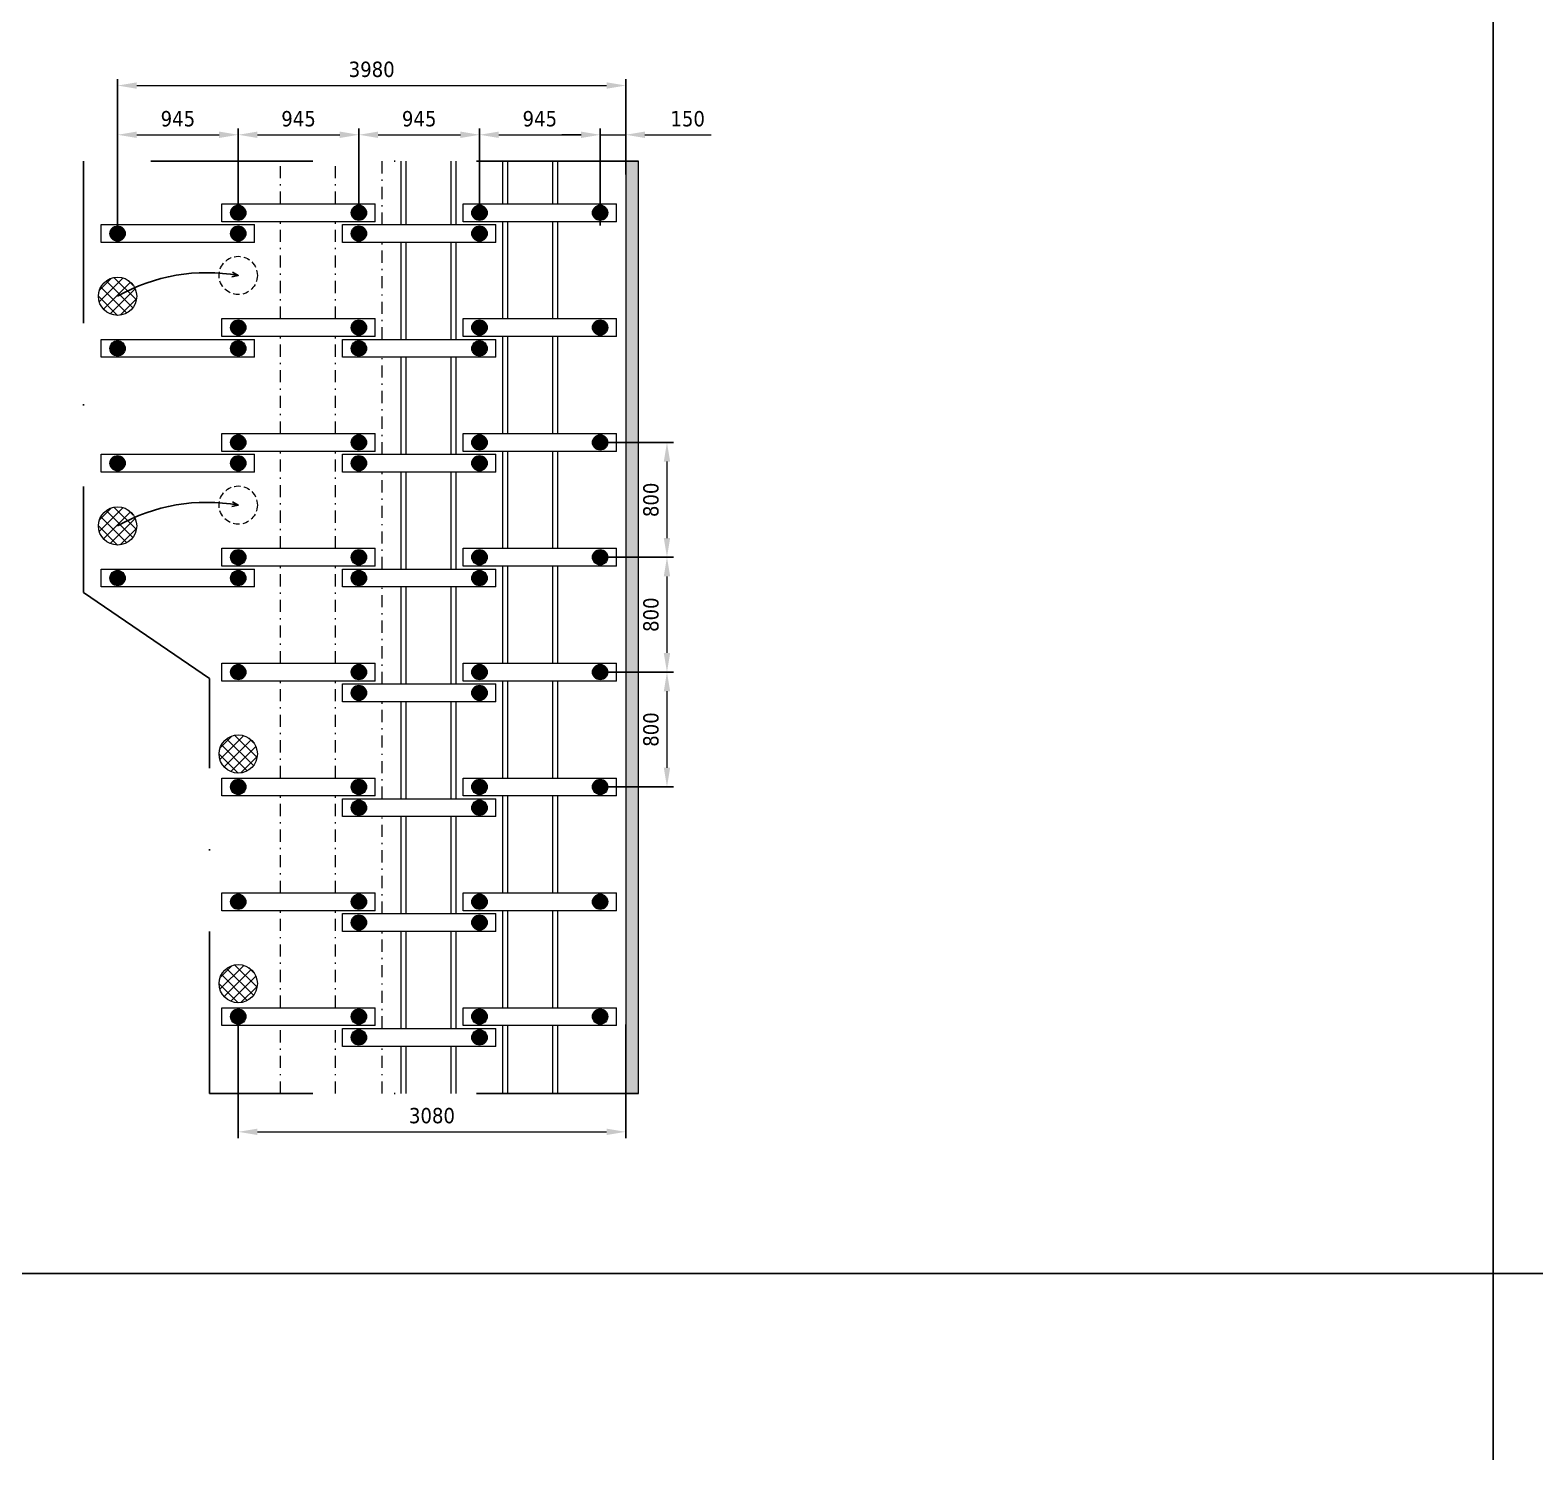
# Model space of a CAD drawing. Header units: millimetres. Extents: x 2161 to 3506, y -1213 to -250.
# Drawn here: x 2357.5 to 2475.4, y -699.4 to -587.4 of the extents above; entities that cross this region are included whole.
import ezdxf

# ---------------------------------------------------------------- set-up
doc = ezdxf.new("R2010")
doc.units = ezdxf.units.MM
for name, pattern in [('DASHDOT', [25.4, 12.7, -6.35, 0, -6.35]), ('DASHED', [0.75, 0.5, -0.25]), ('штрихпунктирная2', [12.7, 6.35, -3.175, 0, -3.175])]:
    doc.linetypes.add(name, pattern=pattern)
doc.styles.add('стиль', font='TAHOMA.TTF')
doc.dimstyles.new('Копия DIN', dxfattribs={"dimtxt": 2, "dimasz": 2.5, "dimexe": 0.5, "dimexo": 0.625, "dimtad": 0, "dimdec": 0, "dimlfac": 100, "dimzin": 4, "dimdsep": 46, "dimtxsty": 'стиль', "dimcen": 2.5, "dimclre": 256, "dimclrt": 256, "dimadec": 0, "dimazin": 2, "dimtfac": 1, "dimtdec": 0, "dimtmove": 0, "dimatfit": 3, "dimfxl": 0, "dimtvp": 1, "dimtolj": 1, "dimtzin": 0, "dimlwd": 0, "dimarcsym": 0})

# ---------------------------------------------------------------- blocks, each defined once
blk = doc.blocks.new('*D438')
at = {"linetype": 'ByBlock', "lineweight": -2}
for p, q in [((2364.35, -601.06), (2364.35, -595.08)), ((2373.8, -601.06), (2373.8, -595.08))]:
    blk.add_line(p, q, dxfattribs=at)
at = {"color": 0, "linetype": 'ByBlock', "lineweight": 0}
blk.add_line((2365.85, -595.58), (2372.3, -595.58), dxfattribs=at)
at = {"color": 0, "linetype": 'ByBlock', "lineweight": -2}
for points in [[(2365.85, -595.33), (2365.85, -595.83), (2364.35, -595.58)], [(2372.3, -595.33), (2372.3, -595.83), (2373.8, -595.58)]]:
    blk.add_solid(points, dxfattribs=at)
at = {"layer": 'Defpoints', "color": 0, "linetype": 'ByBlock', "lineweight": -2}
for p in [(2373.8, -595.58), (2364.35, -601.69), (2373.8, -601.69)]:
    blk.add_point(p, dxfattribs=at)
at = {"linetype": 'ByBlock', "lineweight": 0, "insert": (2369.07, -594.33), "char_height": 1.2, "attachment_point": 5, "style": 'стиль'}
blk.add_mtext('\\A1;945', dxfattribs=at)
blk = doc.blocks.new('*D439')
at = {"linetype": 'ByBlock', "lineweight": -2}
for p, q in [((2373.8, -601.06), (2373.8, -595.08)), ((2383.25, -601.06), (2383.25, -595.08))]:
    blk.add_line(p, q, dxfattribs=at)
at = {"color": 0, "linetype": 'ByBlock', "lineweight": 0}
blk.add_line((2375.3, -595.58), (2381.75, -595.58), dxfattribs=at)
at = {"color": 0, "linetype": 'ByBlock', "lineweight": -2}
for points in [[(2375.3, -595.33), (2375.3, -595.83), (2373.8, -595.58)], [(2381.75, -595.33), (2381.75, -595.83), (2383.25, -595.58)]]:
    blk.add_solid(points, dxfattribs=at)
at = {"layer": 'Defpoints', "color": 0, "linetype": 'ByBlock', "lineweight": -2}
for p in [(2383.25, -595.58), (2373.8, -601.69), (2383.25, -601.69)]:
    blk.add_point(p, dxfattribs=at)
at = {"linetype": 'ByBlock', "lineweight": 0, "insert": (2378.52, -594.33), "char_height": 1.2, "attachment_point": 5, "style": 'стиль'}
blk.add_mtext('\\A1;945', dxfattribs=at)
blk = doc.blocks.new('*D440')
at = {"linetype": 'ByBlock', "lineweight": -2}
for p, q in [((2383.25, -601.06), (2383.25, -595.08)), ((2392.7, -601.06), (2392.7, -595.08))]:
    blk.add_line(p, q, dxfattribs=at)
at = {"color": 0, "linetype": 'ByBlock', "lineweight": 0}
blk.add_line((2384.75, -595.58), (2391.2, -595.58), dxfattribs=at)
at = {"color": 0, "linetype": 'ByBlock', "lineweight": -2}
for points in [[(2384.75, -595.33), (2384.75, -595.83), (2383.25, -595.58)], [(2391.2, -595.33), (2391.2, -595.83), (2392.7, -595.58)]]:
    blk.add_solid(points, dxfattribs=at)
at = {"layer": 'Defpoints', "color": 0, "linetype": 'ByBlock', "lineweight": -2}
for p in [(2392.7, -595.58), (2383.25, -601.69), (2392.7, -601.69)]:
    blk.add_point(p, dxfattribs=at)
at = {"linetype": 'ByBlock', "lineweight": 0, "insert": (2387.97, -594.33), "char_height": 1.2, "attachment_point": 5, "style": 'стиль'}
blk.add_mtext('\\A1;945', dxfattribs=at)
blk = doc.blocks.new('*D441')
at = {"linetype": 'ByBlock', "lineweight": -2}
for p, q in [((2392.7, -601.06), (2392.7, -595.08)), ((2402.15, -601.06), (2402.15, -595.08))]:
    blk.add_line(p, q, dxfattribs=at)
at = {"color": 0, "linetype": 'ByBlock', "lineweight": 0}
blk.add_line((2394.2, -595.58), (2400.65, -595.58), dxfattribs=at)
at = {"color": 0, "linetype": 'ByBlock', "lineweight": -2}
for points in [[(2394.2, -595.33), (2394.2, -595.83), (2392.7, -595.58)], [(2400.65, -595.33), (2400.65, -595.83), (2402.15, -595.58)]]:
    blk.add_solid(points, dxfattribs=at)
at = {"layer": 'Defpoints', "color": 0, "linetype": 'ByBlock', "lineweight": -2}
for p in [(2402.15, -595.58), (2392.7, -601.69), (2402.15, -601.69)]:
    blk.add_point(p, dxfattribs=at)
at = {"linetype": 'ByBlock', "lineweight": 0, "insert": (2397.42, -594.33), "char_height": 1.2, "attachment_point": 5, "style": 'стиль'}
blk.add_mtext('\\A1;945', dxfattribs=at)
blk = doc.blocks.new('*D489')
at = {"linetype": 'ByBlock', "lineweight": -2}
for p, q in [((2402.15, -619.69), (2407.88, -619.69)), ((2402.15, -628.69), (2407.88, -628.69))]:
    blk.add_line(p, q, dxfattribs=at)
at = {"color": 0, "linetype": 'ByBlock', "lineweight": 0}
blk.add_line((2407.38, -621.19), (2407.38, -627.19), dxfattribs=at)
at = {"color": 0, "linetype": 'ByBlock', "lineweight": -2}
for points in [[(2407.13, -621.19), (2407.63, -621.19), (2407.38, -619.69)], [(2407.13, -627.19), (2407.63, -627.19), (2407.38, -628.69)]]:
    blk.add_solid(points, dxfattribs=at)
at = {"layer": 'Defpoints', "color": 0, "linetype": 'ByBlock', "lineweight": -2}
for p in [(2401.52, -619.69), (2401.52, -628.69), (2407.38, -628.69)]:
    blk.add_point(p, dxfattribs=at)
at = {"linetype": 'ByBlock', "lineweight": 0, "insert": (2406.13, -624.19), "char_height": 1.2, "attachment_point": 5, "rotation": 90, "style": 'стиль'}
blk.add_mtext('\\A1;800', dxfattribs=at)
blk = doc.blocks.new('*D490')
at = {"linetype": 'ByBlock', "lineweight": -2}
for p, q in [((2402.15, -628.69), (2407.88, -628.69)), ((2402.15, -637.69), (2407.88, -637.69))]:
    blk.add_line(p, q, dxfattribs=at)
at = {"color": 0, "linetype": 'ByBlock', "lineweight": 0}
blk.add_line((2407.38, -630.19), (2407.38, -636.19), dxfattribs=at)
at = {"color": 0, "linetype": 'ByBlock', "lineweight": -2}
for points in [[(2407.13, -630.19), (2407.63, -630.19), (2407.38, -628.69)], [(2407.13, -636.19), (2407.63, -636.19), (2407.38, -637.69)]]:
    blk.add_solid(points, dxfattribs=at)
at = {"layer": 'Defpoints', "color": 0, "linetype": 'ByBlock', "lineweight": -2}
for p in [(2401.52, -628.69), (2401.52, -637.69), (2407.38, -637.69)]:
    blk.add_point(p, dxfattribs=at)
at = {"linetype": 'ByBlock', "lineweight": 0, "insert": (2406.13, -633.19), "char_height": 1.2, "attachment_point": 5, "rotation": 90, "style": 'стиль'}
blk.add_mtext('\\A1;800', dxfattribs=at)
blk = doc.blocks.new('*D491')
at = {"linetype": 'ByBlock', "lineweight": -2}
for p, q in [((2402.15, -637.69), (2407.88, -637.69)), ((2402.15, -646.69), (2407.88, -646.69))]:
    blk.add_line(p, q, dxfattribs=at)
at = {"color": 0, "linetype": 'ByBlock', "lineweight": 0}
blk.add_line((2407.38, -639.19), (2407.38, -645.19), dxfattribs=at)
at = {"color": 0, "linetype": 'ByBlock', "lineweight": -2}
for points in [[(2407.13, -639.19), (2407.63, -639.19), (2407.38, -637.69)], [(2407.13, -645.19), (2407.63, -645.19), (2407.38, -646.69)]]:
    blk.add_solid(points, dxfattribs=at)
at = {"layer": 'Defpoints', "color": 0, "linetype": 'ByBlock', "lineweight": -2}
for p in [(2401.52, -637.69), (2401.52, -646.69), (2407.38, -646.69)]:
    blk.add_point(p, dxfattribs=at)
at = {"linetype": 'ByBlock', "lineweight": 0, "insert": (2406.13, -642.19), "char_height": 1.2, "attachment_point": 5, "rotation": 90, "style": 'стиль'}
blk.add_mtext('\\A1;800', dxfattribs=at)
blk = doc.blocks.new('*D442')
at = {"linetype": 'ByBlock', "lineweight": -2}
for p, q in [((2402.15, -602.69), (2402.15, -595.08)), ((2404.15, -598.68), (2404.15, -595.08))]:
    blk.add_line(p, q, dxfattribs=at)
at = {"color": 0, "linetype": 'ByBlock', "lineweight": 0}
for p, q in [((2400.65, -595.58), (2399.15, -595.58)), ((2402.15, -595.58), (2404.15, -595.58)), ((2405.65, -595.58), (2410.85, -595.58))]:
    blk.add_line(p, q, dxfattribs=at)
at = {"color": 0, "linetype": 'ByBlock', "lineweight": -2}
for points in [[(2400.65, -595.33), (2400.65, -595.83), (2402.15, -595.58)], [(2405.65, -595.33), (2405.65, -595.83), (2404.15, -595.58)]]:
    blk.add_solid(points, dxfattribs=at)
at = {"layer": 'Defpoints', "color": 0, "linetype": 'ByBlock', "lineweight": -2}
for p in [(2404.15, -595.58), (2404.15, -599.31), (2402.15, -603.32)]:
    blk.add_point(p, dxfattribs=at)
at = {"linetype": 'ByBlock', "lineweight": 0, "insert": (2409, -594.33), "char_height": 1.2, "attachment_point": 5, "style": 'стиль'}
blk.add_mtext('\\A1;150', dxfattribs=at)
blk = doc.blocks.new('*D504')
at = {"linetype": 'ByBlock', "lineweight": -2}
for p, q in [((2364.35, -602.69), (2364.35, -591.22)), ((2404.15, -598.12), (2404.15, -591.22))]:
    blk.add_line(p, q, dxfattribs=at)
at = {"color": 0, "linetype": 'ByBlock', "lineweight": 0}
blk.add_line((2365.85, -591.72), (2402.65, -591.72), dxfattribs=at)
at = {"color": 0, "linetype": 'ByBlock', "lineweight": -2}
for points in [[(2365.85, -591.47), (2365.85, -591.97), (2364.35, -591.72)], [(2402.65, -591.47), (2402.65, -591.97), (2404.15, -591.72)]]:
    blk.add_solid(points, dxfattribs=at)
at = {"layer": 'Defpoints', "color": 0, "linetype": 'ByBlock', "lineweight": -2}
for p in [(2404.15, -591.72), (2404.15, -598.74), (2364.35, -603.32)]:
    blk.add_point(p, dxfattribs=at)
at = {"linetype": 'ByBlock', "lineweight": 0, "insert": (2384.25, -590.46), "char_height": 1.2, "attachment_point": 5, "style": 'стиль'}
blk.add_mtext('\\A1;3980', dxfattribs=at)
blk = doc.blocks.new('*D505')
at = {"linetype": 'ByBlock', "lineweight": -2}
for p, q in [((2373.8, -665.31), (2373.8, -674.22)), ((2404.15, -665.31), (2404.15, -674.22))]:
    blk.add_line(p, q, dxfattribs=at)
at = {"color": 0, "linetype": 'ByBlock', "lineweight": 0}
blk.add_line((2375.3, -673.72), (2402.65, -673.72), dxfattribs=at)
at = {"color": 0, "linetype": 'ByBlock', "lineweight": -2}
for points in [[(2375.3, -673.47), (2375.3, -673.97), (2373.8, -673.72)], [(2402.65, -673.47), (2402.65, -673.97), (2404.15, -673.72)]]:
    blk.add_solid(points, dxfattribs=at)
at = {"layer": 'Defpoints', "color": 0, "linetype": 'ByBlock', "lineweight": -2}
for p in [(2373.8, -664.69), (2404.15, -664.69), (2404.15, -673.72)]:
    blk.add_point(p, dxfattribs=at)
at = {"linetype": 'ByBlock', "lineweight": -2, "insert": (2388.97, -672.46), "char_height": 1.2, "attachment_point": 5, "style": 'стиль'}
blk.add_mtext('\\A1;3080', dxfattribs=at)

msp = doc.modelspace()

# ---------------------------------------------------------------- hatches: boundary and pattern name
at = {"linetype": 'ByBlock', "lineweight": 0}
msp.add_hatch(color=8, dxfattribs=at).paths.add_polyline_path([(2404.149, -597.643), (2404.149, -670.719), (2405.149, -670.719), (2405.149, -597.643)])
at = {"lineweight": 15}
h = msp.add_hatch(color=9, dxfattribs=at)
edge = h.paths.add_edge_path()
edge.add_arc((2373.795, -601.69), 0.6, 0, 360)
h = msp.add_hatch(color=9, dxfattribs=at)
edge = h.paths.add_edge_path()
edge.add_arc((2373.795, -601.69), 0.6, 0, 360)
h = msp.add_hatch(color=9, dxfattribs=at)
edge = h.paths.add_edge_path()
edge.add_arc((2383.245, -601.69), 0.6, 0, 360)
h = msp.add_hatch(color=9, dxfattribs=at)
edge = h.paths.add_edge_path()
edge.add_arc((2392.695, -601.69), 0.6, 0, 360)
h = msp.add_hatch(color=9, dxfattribs=at)
edge = h.paths.add_edge_path()
edge.add_arc((2392.695, -601.69), 0.6, 0, 360)
h = msp.add_hatch(color=9, dxfattribs=at)
edge = h.paths.add_edge_path()
edge.add_arc((2402.145, -601.69), 0.6, 0, 360)
h = msp.add_hatch(color=9, dxfattribs=at)
edge = h.paths.add_edge_path()
edge.add_arc((2364.345, -603.32), 0.6, 0, 360)
h = msp.add_hatch(color=9, dxfattribs=at)
edge = h.paths.add_edge_path()
edge.add_arc((2373.795, -603.32), 0.6, 0, 360)
h = msp.add_hatch(color=9, dxfattribs=at)
edge = h.paths.add_edge_path()
edge.add_arc((2383.245, -603.32), 0.6, 0, 360)
h = msp.add_hatch(color=9, dxfattribs=at)
edge = h.paths.add_edge_path()
edge.add_arc((2392.695, -603.32), 0.6, 0, 360)
at = {"lineweight": 0}
h = msp.add_hatch(dxfattribs=at)
h.set_pattern_fill('NET', scale=0.2, angle=45, style=0)
h.set_pattern_definition([(45, (-1115.4092, 303.4582), (-0.44901281, 0.44901281), []), (135, (-1115.4092, 303.4582), (-0.44901281, -0.44901281), [])])
edge = h.paths.add_edge_path()
edge.add_arc((2364.345, -608.233), 1.5, 0, 360)
at = {"lineweight": 15}
h = msp.add_hatch(color=9, dxfattribs=at)
edge = h.paths.add_edge_path()
edge.add_arc((2373.795, -610.69), 0.6, 0, 360)
h = msp.add_hatch(color=9, dxfattribs=at)
edge = h.paths.add_edge_path()
edge.add_arc((2373.795, -610.69), 0.6, 0, 360)
h = msp.add_hatch(color=9, dxfattribs=at)
edge = h.paths.add_edge_path()
edge.add_arc((2383.245, -610.69), 0.6, 0, 360)
h = msp.add_hatch(color=9, dxfattribs=at)
edge = h.paths.add_edge_path()
edge.add_arc((2392.695, -610.69), 0.6, 0, 360)
h = msp.add_hatch(color=9, dxfattribs=at)
edge = h.paths.add_edge_path()
edge.add_arc((2392.695, -610.69), 0.6, 0, 360)
h = msp.add_hatch(color=9, dxfattribs=at)
edge = h.paths.add_edge_path()
edge.add_arc((2402.145, -610.69), 0.6, 0, 360)
h = msp.add_hatch(color=9, dxfattribs=at)
edge = h.paths.add_edge_path()
edge.add_arc((2364.345, -612.32), 0.6, 0, 360)
h = msp.add_hatch(color=9, dxfattribs=at)
edge = h.paths.add_edge_path()
edge.add_arc((2373.795, -612.32), 0.6, 0, 360)
h = msp.add_hatch(color=9, dxfattribs=at)
edge = h.paths.add_edge_path()
edge.add_arc((2383.245, -612.32), 0.6, 0, 360)
h = msp.add_hatch(color=9, dxfattribs=at)
edge = h.paths.add_edge_path()
edge.add_arc((2392.695, -612.32), 0.6, 0, 360)
h = msp.add_hatch(color=9, dxfattribs=at)
edge = h.paths.add_edge_path()
edge.add_arc((2373.795, -619.69), 0.6, 0, 360)
h = msp.add_hatch(color=9, dxfattribs=at)
edge = h.paths.add_edge_path()
edge.add_arc((2373.795, -619.69), 0.6, 0, 360)
h = msp.add_hatch(color=9, dxfattribs=at)
edge = h.paths.add_edge_path()
edge.add_arc((2383.245, -619.69), 0.6, 0, 360)
h = msp.add_hatch(color=9, dxfattribs=at)
edge = h.paths.add_edge_path()
edge.add_arc((2392.695, -619.69), 0.6, 0, 360)
h = msp.add_hatch(color=9, dxfattribs=at)
edge = h.paths.add_edge_path()
edge.add_arc((2392.695, -619.69), 0.6, 0, 360)
h = msp.add_hatch(color=9, dxfattribs=at)
edge = h.paths.add_edge_path()
edge.add_arc((2402.145, -619.69), 0.6, 0, 360)
h = msp.add_hatch(color=9, dxfattribs=at)
edge = h.paths.add_edge_path()
edge.add_arc((2364.345, -621.32), 0.6, 0, 360)
h = msp.add_hatch(color=9, dxfattribs=at)
edge = h.paths.add_edge_path()
edge.add_arc((2373.795, -621.32), 0.6, 0, 360)
h = msp.add_hatch(color=9, dxfattribs=at)
edge = h.paths.add_edge_path()
edge.add_arc((2383.245, -621.32), 0.6, 0, 360)
h = msp.add_hatch(color=9, dxfattribs=at)
edge = h.paths.add_edge_path()
edge.add_arc((2392.695, -621.32), 0.6, 0, 360)
at = {"lineweight": 0}
h = msp.add_hatch(dxfattribs=at)
h.set_pattern_fill('NET', scale=0.2, angle=45, style=0)
h.set_pattern_definition([(45, (-1115.4092, 285.4582), (-0.44901281, 0.44901281), []), (135, (-1115.4092, 285.4582), (-0.44901281, -0.44901281), [])])
edge = h.paths.add_edge_path()
edge.add_arc((2364.345, -626.233), 1.5, 0, 360)
at = {"lineweight": 15}
h = msp.add_hatch(color=9, dxfattribs=at)
edge = h.paths.add_edge_path()
edge.add_arc((2373.795, -628.69), 0.6, 0, 360)
h = msp.add_hatch(color=9, dxfattribs=at)
edge = h.paths.add_edge_path()
edge.add_arc((2373.795, -628.69), 0.6, 0, 360)
h = msp.add_hatch(color=9, dxfattribs=at)
edge = h.paths.add_edge_path()
edge.add_arc((2383.245, -628.69), 0.6, 0, 360)
h = msp.add_hatch(color=9, dxfattribs=at)
edge = h.paths.add_edge_path()
edge.add_arc((2392.695, -628.69), 0.6, 0, 360)
h = msp.add_hatch(color=9, dxfattribs=at)
edge = h.paths.add_edge_path()
edge.add_arc((2392.695, -628.69), 0.6, 0, 360)
h = msp.add_hatch(color=9, dxfattribs=at)
edge = h.paths.add_edge_path()
edge.add_arc((2402.145, -628.69), 0.6, 0, 360)
h = msp.add_hatch(color=9, dxfattribs=at)
edge = h.paths.add_edge_path()
edge.add_arc((2364.345, -630.32), 0.6, 0, 360)
h = msp.add_hatch(color=9, dxfattribs=at)
edge = h.paths.add_edge_path()
edge.add_arc((2373.795, -630.32), 0.6, 0, 360)
h = msp.add_hatch(color=9, dxfattribs=at)
edge = h.paths.add_edge_path()
edge.add_arc((2383.245, -630.32), 0.6, 0, 360)
h = msp.add_hatch(color=9, dxfattribs=at)
edge = h.paths.add_edge_path()
edge.add_arc((2392.695, -630.32), 0.6, 0, 360)
h = msp.add_hatch(color=9, dxfattribs=at)
edge = h.paths.add_edge_path()
edge.add_arc((2373.795, -637.69), 0.6, 0, 360)
h = msp.add_hatch(color=9, dxfattribs=at)
edge = h.paths.add_edge_path()
edge.add_arc((2373.795, -637.69), 0.6, 0, 360)
h = msp.add_hatch(color=9, dxfattribs=at)
edge = h.paths.add_edge_path()
edge.add_arc((2383.245, -637.69), 0.6, 0, 360)
h = msp.add_hatch(color=9, dxfattribs=at)
edge = h.paths.add_edge_path()
edge.add_arc((2392.695, -637.69), 0.6, 0, 360)
h = msp.add_hatch(color=9, dxfattribs=at)
edge = h.paths.add_edge_path()
edge.add_arc((2392.695, -637.69), 0.6, 0, 360)
h = msp.add_hatch(color=9, dxfattribs=at)
edge = h.paths.add_edge_path()
edge.add_arc((2402.145, -637.69), 0.6, 0, 360)
h = msp.add_hatch(color=9, dxfattribs=at)
edge = h.paths.add_edge_path()
edge.add_arc((2383.245, -639.32), 0.6, 0, 360)
h = msp.add_hatch(color=9, dxfattribs=at)
edge = h.paths.add_edge_path()
edge.add_arc((2392.695, -639.32), 0.6, 0, 360)
at = {"lineweight": 0}
h = msp.add_hatch(dxfattribs=at)
h.set_pattern_fill('NET', scale=0.2, angle=45, style=0)
h.set_pattern_definition([(45, (-1105.9592, 267.58404), (-0.44901281, 0.44901281), []), (135, (-1105.9592, 267.58404), (-0.44901281, -0.44901281), [])])
edge = h.paths.add_edge_path()
edge.add_arc((2373.795, -644.107), 1.5, 0, 360)
at = {"lineweight": 15}
h = msp.add_hatch(color=9, dxfattribs=at)
edge = h.paths.add_edge_path()
edge.add_arc((2373.795, -646.69), 0.6, 0, 360)
h = msp.add_hatch(color=9, dxfattribs=at)
edge = h.paths.add_edge_path()
edge.add_arc((2373.795, -646.69), 0.6, 0, 360)
h = msp.add_hatch(color=9, dxfattribs=at)
edge = h.paths.add_edge_path()
edge.add_arc((2383.245, -646.69), 0.6, 0, 360)
h = msp.add_hatch(color=9, dxfattribs=at)
edge = h.paths.add_edge_path()
edge.add_arc((2392.695, -646.69), 0.6, 0, 360)
h = msp.add_hatch(color=9, dxfattribs=at)
edge = h.paths.add_edge_path()
edge.add_arc((2392.695, -646.69), 0.6, 0, 360)
h = msp.add_hatch(color=9, dxfattribs=at)
edge = h.paths.add_edge_path()
edge.add_arc((2402.145, -646.69), 0.6, 0, 360)
h = msp.add_hatch(color=9, dxfattribs=at)
edge = h.paths.add_edge_path()
edge.add_arc((2383.245, -648.32), 0.6, 0, 360)
h = msp.add_hatch(color=9, dxfattribs=at)
edge = h.paths.add_edge_path()
edge.add_arc((2392.695, -648.32), 0.6, 0, 360)
h = msp.add_hatch(color=9, dxfattribs=at)
edge = h.paths.add_edge_path()
edge.add_arc((2373.795, -655.69), 0.6, 0, 360)
h = msp.add_hatch(color=9, dxfattribs=at)
edge = h.paths.add_edge_path()
edge.add_arc((2373.795, -655.69), 0.6, 0, 360)
h = msp.add_hatch(color=9, dxfattribs=at)
edge = h.paths.add_edge_path()
edge.add_arc((2383.245, -655.69), 0.6, 0, 360)
h = msp.add_hatch(color=9, dxfattribs=at)
edge = h.paths.add_edge_path()
edge.add_arc((2392.695, -655.69), 0.6, 0, 360)
h = msp.add_hatch(color=9, dxfattribs=at)
edge = h.paths.add_edge_path()
edge.add_arc((2392.695, -655.69), 0.6, 0, 360)
h = msp.add_hatch(color=9, dxfattribs=at)
edge = h.paths.add_edge_path()
edge.add_arc((2402.145, -655.69), 0.6, 0, 360)
h = msp.add_hatch(color=9, dxfattribs=at)
edge = h.paths.add_edge_path()
edge.add_arc((2383.245, -657.32), 0.6, 0, 360)
h = msp.add_hatch(color=9, dxfattribs=at)
edge = h.paths.add_edge_path()
edge.add_arc((2392.695, -657.32), 0.6, 0, 360)
at = {"lineweight": 0}
h = msp.add_hatch(dxfattribs=at)
h.set_pattern_fill('NET', scale=0.2, angle=45, style=0)
h.set_pattern_definition([(45, (-1105.9592, 249.58404), (-0.44901281, 0.44901281), []), (135, (-1105.9592, 249.58404), (-0.44901281, -0.44901281), [])])
edge = h.paths.add_edge_path()
edge.add_arc((2373.795, -662.107), 1.5, 0, 360)
at = {"lineweight": 15}
h = msp.add_hatch(color=9, dxfattribs=at)
edge = h.paths.add_edge_path()
edge.add_arc((2373.795, -664.69), 0.6, 0, 360)
h = msp.add_hatch(color=9, dxfattribs=at)
edge = h.paths.add_edge_path()
edge.add_arc((2373.795, -664.69), 0.6, 0, 360)
h = msp.add_hatch(color=9, dxfattribs=at)
edge = h.paths.add_edge_path()
edge.add_arc((2383.245, -664.69), 0.6, 0, 360)
h = msp.add_hatch(color=9, dxfattribs=at)
edge = h.paths.add_edge_path()
edge.add_arc((2392.695, -664.69), 0.6, 0, 360)
h = msp.add_hatch(color=9, dxfattribs=at)
edge = h.paths.add_edge_path()
edge.add_arc((2392.695, -664.69), 0.6, 0, 360)
h = msp.add_hatch(color=9, dxfattribs=at)
edge = h.paths.add_edge_path()
edge.add_arc((2402.145, -664.69), 0.6, 0, 360)
h = msp.add_hatch(color=9, dxfattribs=at)
edge = h.paths.add_edge_path()
edge.add_arc((2383.245, -666.32), 0.6, 0, 360)
h = msp.add_hatch(color=9, dxfattribs=at)
edge = h.paths.add_edge_path()
edge.add_arc((2392.695, -666.32), 0.6, 0, 360)

# ---------------------------------------------------------------- linework, layer by layer
at = {"linetype": 'ByBlock', "lineweight": -2}
msp.add_line((2472.102, -250.239), (2472.102, -699.433), dxfattribs=at)
at = {"color": 7, "linetype": 'DASHDOT'}
for p, q in [((2405.149, -597.643), (2361.681, -597.643)), ((2361.681, -597.643), (2361.681, -631.462)), ((2371.555, -638.196), (2361.681, -631.462)), ((2371.555, -670.719), (2371.555, -638.196)), ((2405.149, -670.719), (2371.555, -670.719))]:
    msp.add_line(p, q, dxfattribs=at)
at = {"color": 7, "linetype": 'штрихпунктирная2', "lineweight": 15, "ltscale": 0.15}
for p, q in [((2377.101, -600.99), (2377.101, -597.643)), ((2381.421, -600.99), (2381.421, -597.643)), ((2385.061, -602.62), (2385.061, -597.643)), ((2377.101, -609.99), (2377.101, -602.39)), ((2381.421, -609.99), (2381.421, -602.39)), ((2385.061, -611.62), (2385.061, -604.02)), ((2377.101, -618.99), (2377.101, -611.39)), ((2381.421, -618.99), (2381.421, -611.39)), ((2385.061, -620.62), (2385.061, -613.02)), ((2377.101, -627.99), (2377.101, -620.39)), ((2381.421, -627.99), (2381.421, -620.39)), ((2385.061, -629.62), (2385.061, -622.02)), ((2377.101, -636.99), (2377.101, -629.39)), ((2381.421, -636.99), (2381.421, -629.39)), ((2385.061, -638.62), (2385.061, -631.02)), ((2377.101, -645.99), (2377.101, -638.39)), ((2381.421, -645.99), (2381.421, -638.39)), ((2385.061, -647.62), (2385.061, -640.02)), ((2377.101, -654.99), (2377.101, -647.39)), ((2381.421, -654.99), (2381.421, -647.39)), ((2385.061, -656.62), (2385.061, -649.02)), ((2377.101, -663.99), (2377.101, -656.39)), ((2381.421, -663.99), (2381.421, -656.39)), ((2385.061, -665.62), (2385.061, -658.02)), ((2377.101, -670.719), (2377.101, -665.39)), ((2381.421, -670.719), (2381.421, -665.39)), ((2385.061, -670.719), (2385.061, -667.02))]:
    msp.add_line(p, q, dxfattribs=at)
at = {"color": 7, "lineweight": 15}
for p, q in [((2386.551, -602.62), (2386.551, -597.643)), ((2386.951, -602.62), (2386.951, -597.643)), ((2390.471, -602.62), (2390.471, -597.643)), ((2390.871, -602.62), (2390.871, -597.643)), ((2394.511, -600.99), (2394.511, -597.643)), ((2394.911, -600.99), (2394.911, -597.643)), ((2398.431, -600.99), (2398.431, -597.643)), ((2398.831, -600.99), (2398.831, -597.643)), ((2404.149, -597.643), (2404.149, -615.546)), ((2405.149, -614.546), (2405.149, -597.643)), ((2372.513, -600.99), (2384.513, -600.99)), ((2372.513, -602.39), (2372.513, -600.99)), ((2384.513, -602.39), (2384.513, -600.99)), ((2391.413, -600.99), (2403.413, -600.99)), ((2391.413, -602.39), (2391.413, -600.99)), ((2403.413, -602.39), (2403.413, -600.99)), ((2363.063, -602.62), (2375.063, -602.62)), ((2363.063, -604.02), (2363.063, -602.62)), ((2384.513, -602.39), (2372.513, -602.39)), ((2375.063, -604.02), (2375.063, -602.62)), ((2381.963, -602.62), (2393.963, -602.62)), ((2381.963, -604.02), (2381.963, -602.62)), ((2403.413, -602.39), (2391.413, -602.39)), ((2393.963, -604.02), (2393.963, -602.62)), ((2394.511, -609.99), (2394.511, -602.39)), ((2394.911, -609.99), (2394.911, -602.39)), ((2398.431, -609.99), (2398.431, -602.39)), ((2398.831, -609.99), (2398.831, -602.39)), ((2375.063, -604.02), (2363.063, -604.02)), ((2393.963, -604.02), (2381.963, -604.02)), ((2386.551, -611.62), (2386.551, -604.02)), ((2386.951, -611.62), (2386.951, -604.02)), ((2390.471, -611.62), (2390.471, -604.02)), ((2390.871, -611.62), (2390.871, -604.02)), ((2372.513, -609.99), (2384.513, -609.99)), ((2372.513, -611.39), (2372.513, -609.99)), ((2384.513, -611.39), (2384.513, -609.99)), ((2391.413, -609.99), (2403.413, -609.99)), ((2391.413, -611.39), (2391.413, -609.99)), ((2403.413, -611.39), (2403.413, -609.99)), ((2363.063, -611.62), (2375.063, -611.62)), ((2363.063, -613.02), (2363.063, -611.62)), ((2384.513, -611.39), (2372.513, -611.39)), ((2375.063, -613.02), (2375.063, -611.62)), ((2381.963, -611.62), (2393.963, -611.62)), ((2381.963, -613.02), (2381.963, -611.62)), ((2403.413, -611.39), (2391.413, -611.39)), ((2393.963, -613.02), (2393.963, -611.62)), ((2394.511, -618.99), (2394.511, -611.39)), ((2394.911, -618.99), (2394.911, -611.39)), ((2398.431, -618.99), (2398.431, -611.39)), ((2398.831, -618.99), (2398.831, -611.39)), ((2375.063, -613.02), (2363.063, -613.02)), ((2393.963, -613.02), (2381.963, -613.02)), ((2386.551, -620.62), (2386.551, -613.02)), ((2386.951, -620.62), (2386.951, -613.02)), ((2390.471, -620.62), (2390.471, -613.02)), ((2390.871, -620.62), (2390.871, -613.02)), ((2372.513, -618.99), (2384.513, -618.99)), ((2372.513, -620.39), (2372.513, -618.99)), ((2384.513, -620.39), (2384.513, -618.99)), ((2391.413, -618.99), (2403.413, -618.99)), ((2391.413, -620.39), (2391.413, -618.99)), ((2403.413, -620.39), (2403.413, -618.99)), ((2363.063, -620.62), (2375.063, -620.62)), ((2363.063, -622.02), (2363.063, -620.62)), ((2384.513, -620.39), (2372.513, -620.39)), ((2375.063, -622.02), (2375.063, -620.62)), ((2381.963, -620.62), (2393.963, -620.62)), ((2381.963, -622.02), (2381.963, -620.62)), ((2403.413, -620.39), (2391.413, -620.39)), ((2393.963, -622.02), (2393.963, -620.62)), ((2394.511, -627.99), (2394.511, -620.39)), ((2394.911, -627.99), (2394.911, -620.39)), ((2398.431, -627.99), (2398.431, -620.39)), ((2398.831, -627.99), (2398.831, -620.39)), ((2375.063, -622.02), (2363.063, -622.02)), ((2393.963, -622.02), (2381.963, -622.02)), ((2386.551, -629.62), (2386.551, -622.02)), ((2386.951, -629.62), (2386.951, -622.02)), ((2390.471, -629.62), (2390.471, -622.02)), ((2390.871, -629.62), (2390.871, -622.02)), ((2372.513, -627.99), (2384.513, -627.99)), ((2372.513, -629.39), (2372.513, -627.99)), ((2384.513, -629.39), (2384.513, -627.99)), ((2391.413, -627.99), (2403.413, -627.99)), ((2391.413, -629.39), (2391.413, -627.99)), ((2403.413, -629.39), (2403.413, -627.99)), ((2384.513, -629.39), (2372.513, -629.39)), ((2403.413, -629.39), (2391.413, -629.39)), ((2394.511, -636.99), (2394.511, -629.39)), ((2394.911, -636.99), (2394.911, -629.39)), ((2398.431, -636.99), (2398.431, -629.39)), ((2398.831, -636.99), (2398.831, -629.39)), ((2363.063, -629.62), (2375.063, -629.62)), ((2363.063, -631.02), (2363.063, -629.62)), ((2375.063, -631.02), (2375.063, -629.62)), ((2381.963, -629.62), (2393.963, -629.62)), ((2381.963, -631.02), (2381.963, -629.62)), ((2393.963, -631.02), (2393.963, -629.62)), ((2375.063, -631.02), (2363.063, -631.02)), ((2393.963, -631.02), (2381.963, -631.02)), ((2386.551, -638.62), (2386.551, -631.02)), ((2386.951, -638.62), (2386.951, -631.02)), ((2390.471, -638.62), (2390.471, -631.02)), ((2390.871, -638.62), (2390.871, -631.02)), ((2372.513, -636.99), (2384.513, -636.99)), ((2372.513, -638.39), (2372.513, -636.99)), ((2384.513, -638.39), (2384.513, -636.99)), ((2391.413, -636.99), (2403.413, -636.99)), ((2391.413, -638.39), (2391.413, -636.99)), ((2403.413, -638.39), (2403.413, -636.99)), ((2384.513, -638.39), (2372.513, -638.39)), ((2381.963, -638.62), (2393.963, -638.62)), ((2381.963, -640.02), (2381.963, -638.62)), ((2403.413, -638.39), (2391.413, -638.39)), ((2393.963, -640.02), (2393.963, -638.62)), ((2394.511, -645.99), (2394.511, -638.39)), ((2394.911, -645.99), (2394.911, -638.39)), ((2398.431, -645.99), (2398.431, -638.39)), ((2398.831, -645.99), (2398.831, -638.39)), ((2393.963, -640.02), (2381.963, -640.02)), ((2386.551, -647.62), (2386.551, -640.02)), ((2386.951, -647.62), (2386.951, -640.02)), ((2390.471, -647.62), (2390.471, -640.02)), ((2390.871, -647.62), (2390.871, -640.02)), ((2372.513, -645.99), (2384.513, -645.99)), ((2372.513, -647.39), (2372.513, -645.99)), ((2384.513, -647.39), (2384.513, -645.99)), ((2391.413, -645.99), (2403.413, -645.99)), ((2391.413, -647.39), (2391.413, -645.99)), ((2403.413, -647.39), (2403.413, -645.99)), ((2384.513, -647.39), (2372.513, -647.39)), ((2381.963, -647.62), (2393.963, -647.62)), ((2381.963, -649.02), (2381.963, -647.62)), ((2403.413, -647.39), (2391.413, -647.39)), ((2393.963, -649.02), (2393.963, -647.62)), ((2394.511, -654.99), (2394.511, -647.39)), ((2394.911, -654.99), (2394.911, -647.39)), ((2398.431, -654.99), (2398.431, -647.39)), ((2398.831, -654.99), (2398.831, -647.39)), ((2393.963, -649.02), (2381.963, -649.02)), ((2386.551, -656.62), (2386.551, -649.02)), ((2386.951, -656.62), (2386.951, -649.02)), ((2390.471, -656.62), (2390.471, -649.02)), ((2390.871, -656.62), (2390.871, -649.02)), ((2372.513, -654.99), (2384.513, -654.99)), ((2372.513, -656.39), (2372.513, -654.99)), ((2384.513, -656.39), (2384.513, -654.99)), ((2391.413, -654.99), (2403.413, -654.99)), ((2391.413, -656.39), (2391.413, -654.99)), ((2403.413, -656.39), (2403.413, -654.99)), ((2384.513, -656.39), (2372.513, -656.39)), ((2403.413, -656.39), (2391.413, -656.39)), ((2394.511, -663.99), (2394.511, -656.39)), ((2394.911, -663.99), (2394.911, -656.39)), ((2398.431, -663.99), (2398.431, -656.39)), ((2398.831, -663.99), (2398.831, -656.39)), ((2381.963, -656.62), (2393.963, -656.62)), ((2381.963, -658.02), (2381.963, -656.62)), ((2393.963, -658.02), (2393.963, -656.62)), ((2393.963, -658.02), (2381.963, -658.02)), ((2386.551, -665.62), (2386.551, -658.02)), ((2386.951, -665.62), (2386.951, -658.02)), ((2390.471, -665.62), (2390.471, -658.02)), ((2390.871, -665.62), (2390.871, -658.02)), ((2372.513, -663.99), (2384.513, -663.99)), ((2372.513, -665.39), (2372.513, -663.99)), ((2384.513, -665.39), (2384.513, -663.99)), ((2391.413, -663.99), (2403.413, -663.99)), ((2391.413, -665.39), (2391.413, -663.99)), ((2403.413, -665.39), (2403.413, -663.99)), ((2384.513, -665.39), (2372.513, -665.39)), ((2381.963, -665.62), (2393.963, -665.62)), ((2381.963, -667.02), (2381.963, -665.62)), ((2403.413, -665.39), (2391.413, -665.39)), ((2393.963, -667.02), (2393.963, -665.62)), ((2394.511, -670.719), (2394.511, -665.39)), ((2394.911, -670.719), (2394.911, -665.39)), ((2398.431, -670.719), (2398.431, -665.39)), ((2398.831, -670.719), (2398.831, -665.39)), ((2393.963, -667.02), (2381.963, -667.02)), ((2386.551, -670.719), (2386.551, -667.02)), ((2386.951, -670.719), (2386.951, -667.02)), ((2390.471, -670.719), (2390.471, -667.02)), ((2390.871, -670.719), (2390.871, -667.02))]:
    msp.add_line(p, q, dxfattribs=at)
at = {"color": 7, "linetype": 'ByBlock', "lineweight": 0}
for p, q in [((2404.149, -597.643), (2404.149, -615.546)), ((2405.149, -614.546), (2405.149, -597.643)), ((2405.149, -670.719), (2405.149, -614.546)), ((2404.149, -615.546), (2404.149, -670.719))]:
    msp.add_line(p, q, dxfattribs=at)
at = {"lineweight": 18}
msp.add_line((2206.644, -684.836), (2497.119, -684.836), dxfattribs=at)
at = {"linetype": 'ByBlock', "lineweight": -2}
msp.add_lwpolyline([(2175.102, -684.836), (2769.102, -684.836), (2769.102, -264.836), (2175.102, -264.836)], close=True, dxfattribs=at)
at = {"color": 7, "lineweight": 15}
msp.add_lwpolyline([(2404.149, -597.643), (2404.149, -615.546)], dxfattribs=at)
at = {"linetype": 'ByBlock', "lineweight": -2}
for points in [[(2373.343, -606.346), (2373.795, -606.603), (2373.292, -606.722)], [(2373.343, -624.346), (2373.795, -624.603), (2373.292, -624.722)]]:
    msp.add_lwpolyline(points, dxfattribs=at)
at = {"color": 7, "lineweight": 15}
for centre, radius in [((2373.795, -601.69), 0.6), ((2373.795, -601.69), 0.6), ((2383.245, -601.69), 0.6), ((2392.695, -601.69), 0.6), ((2392.695, -601.69), 0.6), ((2402.145, -601.69), 0.6), ((2364.345, -603.32), 0.6), ((2373.795, -603.32), 0.6), ((2383.245, -603.32), 0.6), ((2392.695, -603.32), 0.6), ((2364.345, -608.233), 1.5), ((2373.795, -610.69), 0.6), ((2373.795, -610.69), 0.6), ((2383.245, -610.69), 0.6), ((2392.695, -610.69), 0.6), ((2392.695, -610.69), 0.6), ((2402.145, -610.69), 0.6), ((2364.345, -612.32), 0.6), ((2373.795, -612.32), 0.6), ((2383.245, -612.32), 0.6), ((2392.695, -612.32), 0.6), ((2373.795, -619.69), 0.6), ((2373.795, -619.69), 0.6), ((2383.245, -619.69), 0.6), ((2392.695, -619.69), 0.6), ((2392.695, -619.69), 0.6), ((2402.145, -619.69), 0.6), ((2364.345, -621.32), 0.6), ((2373.795, -621.32), 0.6), ((2383.245, -621.32), 0.6), ((2392.695, -621.32), 0.6), ((2364.345, -626.233), 1.5), ((2373.795, -628.69), 0.6), ((2373.795, -628.69), 0.6), ((2383.245, -628.69), 0.6), ((2392.695, -628.69), 0.6), ((2392.695, -628.69), 0.6), ((2402.145, -628.69), 0.6), ((2364.345, -630.32), 0.6), ((2373.795, -630.32), 0.6), ((2383.245, -630.32), 0.6), ((2392.695, -630.32), 0.6), ((2373.795, -637.69), 0.6), ((2373.795, -637.69), 0.6), ((2383.245, -637.69), 0.6), ((2392.695, -637.69), 0.6), ((2392.695, -637.69), 0.6), ((2402.145, -637.69), 0.6), ((2383.245, -639.32), 0.6), ((2392.695, -639.32), 0.6), ((2373.795, -644.107), 1.5), ((2373.795, -646.69), 0.6), ((2373.795, -646.69), 0.6), ((2383.245, -646.69), 0.6), ((2392.695, -646.69), 0.6), ((2392.695, -646.69), 0.6), ((2402.145, -646.69), 0.6), ((2383.245, -648.32), 0.6), ((2392.695, -648.32), 0.6), ((2373.795, -655.69), 0.6), ((2373.795, -655.69), 0.6), ((2383.245, -655.69), 0.6), ((2392.695, -655.69), 0.6), ((2392.695, -655.69), 0.6), ((2402.145, -655.69), 0.6), ((2383.245, -657.32), 0.6), ((2392.695, -657.32), 0.6), ((2373.795, -662.107), 1.5), ((2373.795, -664.69), 0.6), ((2373.795, -664.69), 0.6), ((2383.245, -664.69), 0.6), ((2392.695, -664.69), 0.6), ((2392.695, -664.69), 0.6), ((2402.145, -664.69), 0.6), ((2383.245, -666.32), 0.6), ((2392.695, -666.32), 0.6)]:
    msp.add_circle(centre, radius, dxfattribs=at)
at = {"color": 7, "linetype": 'DASHED', "lineweight": 15}
for centre in [(2373.795, -606.603), (2373.795, -624.603)]:
    msp.add_circle(centre, 1.5, dxfattribs=at)
at = {"linetype": 'ByBlock', "lineweight": -2}
for centre in [(2371.332, -620.533), (2371.332, -638.533)]:
    msp.add_arc(centre, 14.147, 79.9746, 119.59833, dxfattribs=at)

# ---------------------------------------------------------------- dimensions: what is measured, and where the dimension line sits
at = {"color": 7, "linetype": 'ByBlock', "lineweight": 0}
dim = msp.add_linear_dim(base=(2404.149, -591.718), p1=(2364.345, -603.32), p2=(2404.149, -598.741), text='3980', dimstyle='Копия DIN', override={"dimtxt": 1.2, "dimasz": 1.5}, dxfattribs=at)
dim.commit()
dim.dimension.update_dxf_attribs({"geometry": '*D504', "text_midpoint": (2384.247, -590.463)})
for base, p1, p2, picture, middle in [((2373.795, -595.578), (2364.345, -601.69), (2373.795, -601.69), '*D438', (2369.07, -594.328)), ((2383.245, -595.578), (2373.795, -601.69), (2383.245, -601.69), '*D439', (2378.52, -594.328)), ((2392.695, -595.578), (2383.245, -601.69), (2392.695, -601.69), '*D440', (2387.97, -594.328)), ((2402.145, -595.578), (2392.695, -601.69), (2402.145, -601.69), '*D441', (2397.42, -594.328))]:
    dim = msp.add_linear_dim(base=base, p1=p1, p2=p2, dimstyle='Копия DIN', override={"dimtxt": 1.2, "dimasz": 1.5}, dxfattribs=at)
    dim.commit()
    dim.dimension.update_dxf_attribs({"geometry": picture, "text_midpoint": middle})
dim = msp.add_linear_dim(base=(2404.149, -595.578), p1=(2402.145, -603.32), p2=(2404.149, -599.308), text='150', dimstyle='Копия DIN', override={"dimtxt": 1.2, "dimasz": 1.5}, dxfattribs=at)
dim.commit()
dim.dimension.update_dxf_attribs({"geometry": '*D442', "text_midpoint": (2409.001, -595.578), "dimtype": 160})
for base, p1, p2, picture, middle in [((2407.38, -628.69), (2401.52, -619.69), (2401.52, -628.69), '*D489', (2406.125, -624.19)), ((2407.38, -637.69), (2401.52, -628.69), (2401.52, -637.69), '*D490', (2406.125, -633.19)), ((2407.38, -646.69), (2401.52, -637.69), (2401.52, -646.69), '*D491', (2406.125, -642.19))]:
    dim = msp.add_linear_dim(base=base, p1=p1, p2=p2, angle=90, text='800', dimstyle='Копия DIN', override={"dimtxt": 1.2, "dimasz": 1.5}, dxfattribs=at)
    dim.commit()
    dim.dimension.update_dxf_attribs({"geometry": picture, "text_midpoint": middle})
at = {"linetype": 'ByBlock', "lineweight": -2}
dim = msp.add_linear_dim(base=(2404.149, -673.717), p1=(2373.795, -664.69), p2=(2404.149, -664.69), text='3080', dimstyle='Копия DIN', override={"dimtxt": 1.2, "dimasz": 1.5}, dxfattribs=at)
dim.commit()
dim.dimension.update_dxf_attribs({"geometry": '*D505', "text_midpoint": (2388.972, -672.462)})

doc.saveas('drawing.dxf')
